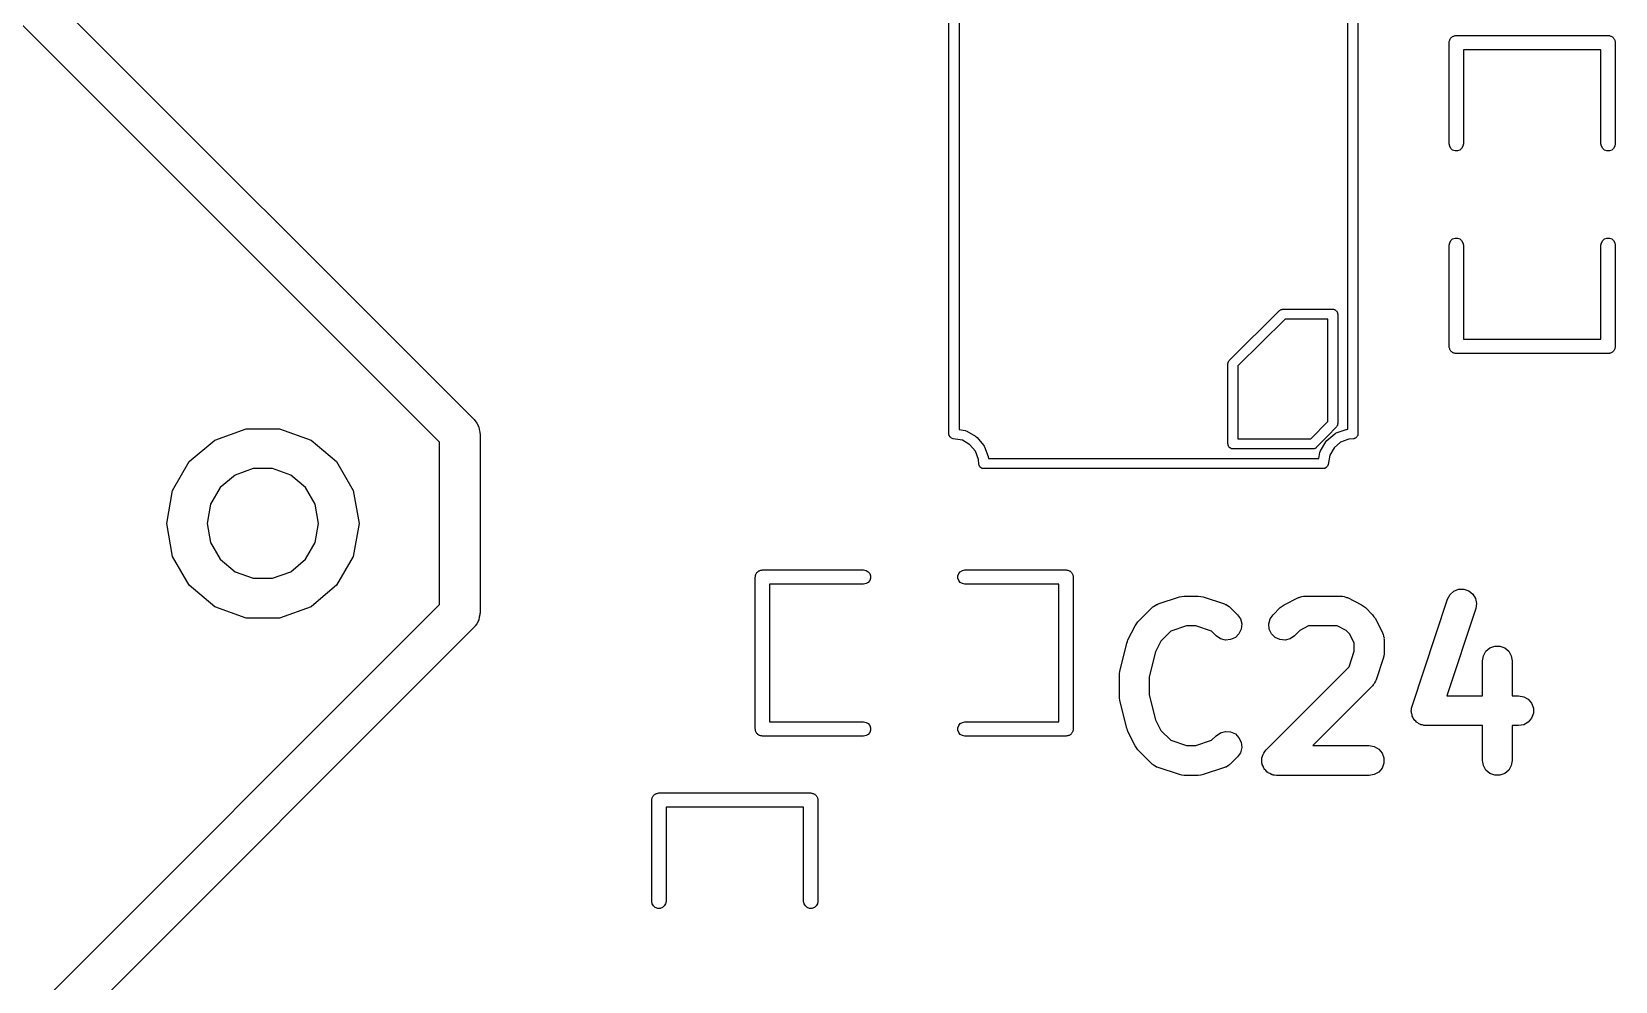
# Model space of a CAD drawing. Extents: x 69.6 to 139.6, y -158 to -61.
# Drawn here: x 110.97 to 118.92, y -105.25 to -100.48 of the extents above; entities that cross this region are included whole.
import ezdxf

# ---------------------------------------------------------------- set-up
doc = ezdxf.new("R2010")
doc.units = 0
doc.header["$MEASUREMENT"] = 0
doc.layers.add('BLACK', color=7, linetype='CONTINUOUS')

msp = doc.modelspace()

# ---------------------------------------------------------------- linework, layer by layer
at = {"layer": 'Black'}
for p, q in [((106.457, -95.694), (113.192, -102.429)), ((113.019, -102.543), (106.385, -95.9095)), ((115.574, -102.5), (115.574, -100.3)), ((115.625, -100.323), (115.625, -102.479)), ((117.575, -102.477), (117.575, -100.321)), ((117.626, -100.3), (117.626, -102.5)), ((118.083, -100.538), (118.084, -100.535)), ((118.083, -101.046), (118.083, -100.538)), ((118.084, -100.532), (118.085, -100.529)), ((118.084, -100.535), (118.084, -100.532)), ((118.085, -100.529), (118.086, -100.526)), ((118.086, -100.526), (118.087, -100.523)), ((118.087, -100.523), (118.088, -100.52)), ((118.088, -100.52), (118.09, -100.518)), ((118.09, -100.518), (118.092, -100.515)), ((118.092, -100.515), (118.094, -100.513)), ((118.094, -100.513), (118.096, -100.511)), ((118.096, -100.511), (118.099, -100.509)), ((118.099, -100.509), (118.101, -100.507)), ((118.101, -100.507), (118.104, -100.506)), ((118.104, -100.506), (118.107, -100.505)), ((118.107, -100.505), (118.11, -100.504)), ((118.11, -100.504), (118.113, -100.503)), ((118.113, -100.503), (118.116, -100.503)), ((118.116, -100.503), (118.119, -100.502)), ((118.119, -100.502), (118.881, -100.502)), ((118.845, -100.574), (118.155, -100.574)), ((118.155, -100.574), (118.155, -101.046)), ((118.845, -101.046), (118.845, -100.574)), ((118.881, -100.502), (118.884, -100.503)), ((118.884, -100.503), (118.887, -100.503)), ((118.887, -100.503), (118.89, -100.504)), ((118.89, -100.504), (118.893, -100.505)), ((118.893, -100.505), (118.896, -100.506)), ((118.896, -100.506), (118.899, -100.507)), ((118.899, -100.507), (118.901, -100.509)), ((118.901, -100.509), (118.904, -100.511)), ((118.904, -100.511), (118.906, -100.513)), ((118.906, -100.513), (118.908, -100.515)), ((118.908, -100.515), (118.91, -100.518)), ((118.91, -100.518), (118.912, -100.52)), ((118.912, -100.52), (118.913, -100.523)), ((118.913, -100.523), (118.914, -100.526)), ((118.914, -100.526), (118.915, -100.529)), ((118.915, -100.529), (118.916, -100.532)), ((118.916, -100.532), (118.916, -100.535)), ((118.916, -100.535), (118.917, -100.538)), ((118.917, -100.538), (118.917, -101.046)), ((118.086, -101.058), (118.083, -101.046)), ((118.155, -101.046), (118.152, -101.058)), ((118.848, -101.058), (118.845, -101.046)), ((118.917, -101.046), (118.914, -101.058)), ((118.092, -101.069), (118.086, -101.058)), ((118.101, -101.077), (118.092, -101.069)), ((118.113, -101.081), (118.101, -101.077)), ((118.125, -101.081), (118.113, -101.081)), ((118.137, -101.077), (118.125, -101.081)), ((118.146, -101.069), (118.137, -101.077)), ((118.152, -101.058), (118.146, -101.069)), ((118.854, -101.069), (118.848, -101.058)), ((118.863, -101.077), (118.854, -101.069)), ((118.875, -101.081), (118.863, -101.077)), ((118.887, -101.081), (118.875, -101.081)), ((118.899, -101.077), (118.887, -101.081)), ((118.908, -101.069), (118.899, -101.077)), ((118.914, -101.058), (118.908, -101.069)), ((118.092, -101.531), (118.101, -101.523)), ((118.101, -101.523), (118.113, -101.519)), ((118.113, -101.519), (118.125, -101.519)), ((118.125, -101.519), (118.137, -101.523)), ((118.137, -101.523), (118.146, -101.531)), ((118.854, -101.531), (118.863, -101.523)), ((118.863, -101.523), (118.875, -101.519)), ((118.875, -101.519), (118.887, -101.519)), ((118.887, -101.519), (118.899, -101.523)), ((118.899, -101.523), (118.908, -101.531)), ((118.083, -101.554), (118.086, -101.542)), ((118.083, -102.062), (118.083, -101.554)), ((118.086, -101.542), (118.092, -101.531)), ((118.146, -101.531), (118.152, -101.542)), ((118.152, -101.542), (118.155, -101.554)), ((118.155, -101.554), (118.155, -102.026)), ((118.845, -101.554), (118.848, -101.542)), ((118.845, -102.026), (118.845, -101.554)), ((118.848, -101.542), (118.854, -101.531)), ((118.908, -101.531), (118.914, -101.542)), ((118.914, -101.542), (118.917, -101.554)), ((118.917, -101.554), (118.917, -102.062)), ((116.981, -102.131), (117.232, -101.882)), ((117.261, -101.926), (117.024, -102.16)), ((117.232, -101.882), (117.233, -101.882)), ((117.233, -101.882), (117.234, -101.881)), ((117.234, -101.881), (117.237, -101.879)), ((117.237, -101.879), (117.24, -101.877)), ((117.24, -101.877), (117.241, -101.877)), ((117.241, -101.877), (117.242, -101.877)), ((117.242, -101.877), (117.245, -101.876)), ((117.245, -101.876), (117.248, -101.875)), ((117.248, -101.875), (117.249, -101.875)), ((117.249, -101.875), (117.25, -101.875)), ((117.25, -101.875), (117.499, -101.875)), ((117.474, -101.926), (117.261, -101.926)), ((117.474, -102.439), (117.474, -101.926)), ((117.499, -101.875), (117.501, -101.875)), ((117.501, -101.875), (117.504, -101.875)), ((117.504, -101.875), (117.506, -101.876)), ((117.506, -101.876), (117.508, -101.877)), ((117.508, -101.877), (117.51, -101.878)), ((117.51, -101.878), (117.512, -101.878)), ((117.512, -101.878), (117.514, -101.88)), ((117.514, -101.88), (117.515, -101.881)), ((117.515, -101.881), (117.517, -101.883)), ((117.517, -101.883), (117.519, -101.884)), ((117.519, -101.884), (117.52, -101.886)), ((117.52, -101.886), (117.521, -101.888)), ((117.521, -101.888), (117.522, -101.89)), ((117.522, -101.89), (117.523, -101.892)), ((117.523, -101.892), (117.523, -101.894)), ((117.523, -101.894), (117.524, -101.896)), ((117.524, -101.896), (117.524, -101.898)), ((117.524, -101.898), (117.525, -101.9)), ((117.525, -101.9), (117.525, -102.449)), ((118.084, -102.065), (118.083, -102.062)), ((118.084, -102.068), (118.084, -102.065)), ((118.085, -102.071), (118.084, -102.068)), ((118.086, -102.074), (118.085, -102.071)), ((118.087, -102.077), (118.086, -102.074)), ((118.088, -102.08), (118.087, -102.077)), ((118.09, -102.082), (118.088, -102.08)), ((118.092, -102.085), (118.09, -102.082)), ((118.094, -102.087), (118.092, -102.085)), ((118.155, -102.026), (118.845, -102.026)), ((118.908, -102.085), (118.906, -102.087)), ((118.91, -102.082), (118.908, -102.085)), ((118.912, -102.08), (118.91, -102.082)), ((118.913, -102.077), (118.912, -102.08)), ((118.914, -102.074), (118.913, -102.077)), ((118.915, -102.071), (118.914, -102.074)), ((118.916, -102.068), (118.915, -102.071)), ((118.917, -102.062), (118.916, -102.065)), ((118.916, -102.065), (118.916, -102.068)), ((116.973, -102.147), (116.974, -102.144)), ((116.974, -102.148), (116.973, -102.147)), ((116.973, -102.149), (116.974, -102.148)), ((116.973, -102.551), (116.973, -102.149)), ((116.974, -102.144), (116.975, -102.141)), ((116.975, -102.141), (116.976, -102.14)), ((116.976, -102.138), (116.978, -102.136)), ((116.976, -102.14), (116.976, -102.138)), ((116.978, -102.136), (116.979, -102.133)), ((116.979, -102.133), (116.98, -102.132)), ((116.98, -102.132), (116.981, -102.131)), ((117.024, -102.16), (117.024, -102.525)), ((118.096, -102.089), (118.094, -102.087)), ((118.099, -102.091), (118.096, -102.089)), ((118.101, -102.093), (118.099, -102.091)), ((118.104, -102.094), (118.101, -102.093)), ((118.107, -102.095), (118.104, -102.094)), ((118.11, -102.096), (118.107, -102.095)), ((118.113, -102.097), (118.11, -102.096)), ((118.116, -102.097), (118.113, -102.097)), ((118.119, -102.098), (118.116, -102.097)), ((118.881, -102.098), (118.119, -102.098)), ((118.884, -102.097), (118.881, -102.098)), ((118.887, -102.097), (118.884, -102.097)), ((118.89, -102.096), (118.887, -102.097)), ((118.893, -102.095), (118.89, -102.096)), ((118.896, -102.094), (118.893, -102.095)), ((118.899, -102.093), (118.896, -102.094)), ((118.901, -102.091), (118.899, -102.093)), ((118.904, -102.089), (118.901, -102.091)), ((118.906, -102.087), (118.904, -102.089)), ((111.891, -102.532), (112.049, -102.475)), ((112.049, -102.475), (112.216, -102.475)), ((112.216, -102.475), (112.374, -102.532)), ((113.192, -102.429), (113.195, -102.433)), ((113.195, -102.433), (113.198, -102.436)), ((113.198, -102.436), (113.205, -102.447)), ((113.205, -102.447), (113.212, -102.458)), ((113.212, -102.458), (113.213, -102.462)), ((113.213, -102.462), (113.216, -102.466)), ((113.216, -102.466), (113.218, -102.479)), ((113.218, -102.479), (113.221, -102.492)), ((115.625, -102.479), (115.655, -102.484)), ((115.655, -102.484), (115.663, -102.487)), ((117.389, -102.525), (117.474, -102.439)), ((117.517, -102.467), (117.474, -102.511)), ((117.518, -102.466), (117.517, -102.467)), ((117.517, -102.496), (117.566, -102.478)), ((117.519, -102.465), (117.518, -102.466)), ((117.52, -102.462), (117.519, -102.465)), ((117.522, -102.459), (117.52, -102.462)), ((117.523, -102.459), (117.522, -102.459)), ((117.524, -102.454), (117.523, -102.458)), ((117.523, -102.458), (117.523, -102.459)), ((117.525, -102.449), (117.524, -102.45)), ((117.524, -102.45), (117.524, -102.451)), ((117.524, -102.451), (117.524, -102.454)), ((117.566, -102.478), (117.569, -102.478)), ((117.569, -102.478), (117.573, -102.477)), ((117.573, -102.477), (117.575, -102.477)), ((111.763, -102.64), (111.891, -102.532)), ((112.374, -102.532), (112.502, -102.64)), ((113.019, -103.357), (113.019, -102.543)), ((113.221, -102.492), (113.221, -102.497)), ((113.221, -102.497), (113.222, -102.501)), ((113.222, -102.501), (113.222, -103.399)), ((115.575, -102.509), (115.574, -102.5)), ((115.58, -102.516), (115.575, -102.509)), ((115.587, -102.522), (115.58, -102.516)), ((115.595, -102.525), (115.587, -102.522)), ((115.642, -102.533), (115.595, -102.525)), ((115.679, -102.555), (115.642, -102.533)), ((115.663, -102.487), (115.708, -102.513)), ((115.707, -102.588), (115.679, -102.555)), ((115.708, -102.513), (115.715, -102.519)), ((115.715, -102.519), (115.748, -102.558)), ((115.748, -102.558), (115.748, -102.558)), ((115.748, -102.558), (115.75, -102.562)), ((115.75, -102.562), (115.753, -102.566)), ((116.974, -102.553), (116.973, -102.551)), ((116.974, -102.555), (116.974, -102.553)), ((116.975, -102.557), (116.974, -102.555)), ((116.975, -102.559), (116.975, -102.557)), ((116.976, -102.561), (116.975, -102.559)), ((116.977, -102.563), (116.976, -102.561)), ((116.978, -102.565), (116.977, -102.563)), ((117.024, -102.525), (117.389, -102.525)), ((117.474, -102.511), (117.418, -102.568)), ((117.438, -102.586), (117.464, -102.541)), ((117.464, -102.541), (117.47, -102.534)), ((117.47, -102.534), (117.51, -102.5)), ((117.539, -102.542), (117.506, -102.57)), ((117.51, -102.5), (117.513, -102.499)), ((117.51, -102.5), (117.51, -102.5)), ((117.51, -102.5), (117.51, -102.5)), ((117.513, -102.499), (117.517, -102.496)), ((117.517, -102.496), (117.517, -102.496)), ((117.575, -102.529), (117.539, -102.542)), ((117.58, -102.527), (117.575, -102.529)), ((117.603, -102.525), (117.58, -102.527)), ((117.604, -102.525), (117.603, -102.525)), ((117.605, -102.525), (117.604, -102.525)), ((117.608, -102.524), (117.605, -102.525)), ((117.611, -102.523), (117.608, -102.524)), ((117.612, -102.522), (117.611, -102.523)), ((117.613, -102.522), (117.612, -102.522)), ((117.616, -102.52), (117.613, -102.522)), ((117.619, -102.518), (117.616, -102.52)), ((117.62, -102.516), (117.619, -102.517)), ((117.619, -102.517), (117.619, -102.518)), ((117.622, -102.513), (117.62, -102.516)), ((117.624, -102.511), (117.622, -102.513)), ((117.625, -102.509), (117.624, -102.509)), ((117.624, -102.509), (117.624, -102.511)), ((117.626, -102.502), (117.625, -102.505)), ((117.625, -102.505), (117.625, -102.509)), ((117.626, -102.5), (117.626, -102.501)), ((117.626, -102.501), (117.626, -102.502)), ((111.679, -102.785), (111.763, -102.64)), ((112.502, -102.64), (112.586, -102.785)), ((115.722, -102.629), (115.707, -102.588)), ((115.724, -102.652), (115.722, -102.629)), ((115.753, -102.566), (115.753, -102.566)), ((115.753, -102.566), (115.771, -102.615)), ((115.771, -102.615), (115.771, -102.618)), ((115.771, -102.618), (115.772, -102.621)), ((115.772, -102.621), (115.772, -102.624)), ((115.772, -102.624), (117.43, -102.624)), ((116.979, -102.567), (116.978, -102.565)), ((116.981, -102.568), (116.979, -102.567)), ((116.982, -102.57), (116.981, -102.568)), ((116.984, -102.571), (116.982, -102.57)), ((116.986, -102.573), (116.984, -102.571)), ((116.988, -102.573), (116.986, -102.573)), ((116.99, -102.574), (116.988, -102.573)), ((116.992, -102.575), (116.99, -102.574)), ((116.994, -102.576), (116.992, -102.575)), ((116.997, -102.576), (116.994, -102.576)), ((116.999, -102.576), (116.997, -102.576)), ((117.4, -102.576), (116.999, -102.576)), ((117.401, -102.576), (117.4, -102.576)), ((117.403, -102.576), (117.401, -102.576)), ((117.406, -102.575), (117.403, -102.576)), ((117.409, -102.574), (117.406, -102.575)), ((117.41, -102.574), (117.409, -102.574)), ((117.411, -102.574), (117.41, -102.574)), ((117.414, -102.572), (117.411, -102.574)), ((117.416, -102.57), (117.414, -102.572)), ((117.417, -102.569), (117.416, -102.57)), ((117.418, -102.568), (117.417, -102.569)), ((117.43, -102.624), (117.435, -102.594)), ((117.435, -102.594), (117.438, -102.586)), ((117.484, -102.607), (117.476, -102.654)), ((117.506, -102.57), (117.484, -102.607)), ((111.993, -102.708), (111.918, -102.77)), ((112.084, -102.675), (111.993, -102.708)), ((112.181, -102.675), (112.084, -102.675)), ((112.272, -102.708), (112.181, -102.675)), ((112.346, -102.77), (112.272, -102.708)), ((115.724, -102.653), (115.724, -102.652)), ((115.724, -102.654), (115.724, -102.653)), ((115.725, -102.657), (115.724, -102.654)), ((115.726, -102.66), (115.725, -102.657)), ((115.727, -102.661), (115.726, -102.66)), ((115.727, -102.662), (115.727, -102.661)), ((115.729, -102.665), (115.727, -102.662)), ((115.731, -102.668), (115.729, -102.665)), ((115.732, -102.668), (115.731, -102.668)), ((115.733, -102.669), (115.732, -102.668)), ((115.736, -102.671), (115.733, -102.669)), ((115.738, -102.673), (115.736, -102.671)), ((115.739, -102.673), (115.738, -102.673)), ((115.74, -102.674), (115.739, -102.673)), ((115.744, -102.674), (115.74, -102.674)), ((115.747, -102.675), (115.744, -102.674)), ((115.748, -102.675), (115.747, -102.675)), ((115.749, -102.675), (115.748, -102.675)), ((117.451, -102.675), (115.749, -102.675)), ((117.46, -102.674), (117.451, -102.675)), ((117.467, -102.669), (117.46, -102.674)), ((117.473, -102.662), (117.467, -102.669)), ((117.476, -102.654), (117.473, -102.662)), ((111.65, -102.95), (111.679, -102.785)), ((111.918, -102.77), (111.87, -102.854)), ((112.395, -102.854), (112.346, -102.77)), ((112.586, -102.785), (112.615, -102.95)), ((111.87, -102.854), (111.853, -102.95)), ((112.412, -102.95), (112.395, -102.854)), ((111.679, -103.115), (111.65, -102.95)), ((111.853, -102.95), (111.87, -103.046)), ((112.395, -103.046), (112.412, -102.95)), ((112.615, -102.95), (112.586, -103.115)), ((111.763, -103.26), (111.679, -103.115)), ((111.87, -103.046), (111.918, -103.13)), ((112.346, -103.13), (112.395, -103.046)), ((112.586, -103.115), (112.502, -103.26)), ((111.918, -103.13), (111.993, -103.192)), ((111.993, -103.192), (112.084, -103.225)), ((112.181, -103.225), (112.272, -103.192)), ((112.272, -103.192), (112.346, -103.13)), ((114.607, -103.201), (114.609, -103.199)), ((114.609, -103.199), (114.611, -103.196)), ((114.611, -103.196), (114.613, -103.194)), ((114.613, -103.194), (114.615, -103.192)), ((114.615, -103.192), (114.618, -103.19)), ((114.618, -103.19), (114.62, -103.188)), ((114.62, -103.188), (114.623, -103.187)), ((114.623, -103.187), (114.626, -103.186)), ((114.626, -103.186), (114.629, -103.185)), ((114.629, -103.185), (114.632, -103.184)), ((114.632, -103.184), (114.635, -103.184)), ((114.635, -103.184), (114.638, -103.183)), ((114.638, -103.183), (115.146, -103.183)), ((115.146, -103.183), (115.158, -103.186)), ((115.158, -103.186), (115.169, -103.192)), ((115.169, -103.192), (115.177, -103.201)), ((115.623, -103.201), (115.631, -103.192)), ((115.631, -103.192), (115.642, -103.186)), ((115.642, -103.186), (115.654, -103.183)), ((115.654, -103.183), (116.162, -103.183)), ((116.162, -103.183), (116.165, -103.184)), ((116.165, -103.184), (116.168, -103.184)), ((116.168, -103.184), (116.171, -103.185)), ((116.171, -103.185), (116.174, -103.186)), ((116.174, -103.186), (116.177, -103.187)), ((116.177, -103.187), (116.18, -103.188)), ((116.18, -103.188), (116.182, -103.19)), ((116.182, -103.19), (116.185, -103.192)), ((116.185, -103.192), (116.187, -103.194)), ((116.187, -103.194), (116.189, -103.196)), ((116.189, -103.196), (116.191, -103.199)), ((116.191, -103.199), (116.193, -103.201)), ((111.891, -103.368), (111.763, -103.26)), ((112.084, -103.225), (112.181, -103.225)), ((112.502, -103.26), (112.412, -103.336)), ((114.602, -103.219), (114.603, -103.216)), ((114.602, -103.981), (114.602, -103.219)), ((114.603, -103.213), (114.604, -103.21)), ((114.603, -103.216), (114.603, -103.213)), ((114.604, -103.21), (114.605, -103.207)), ((114.605, -103.207), (114.606, -103.204)), ((114.606, -103.204), (114.607, -103.201)), ((115.146, -103.255), (114.674, -103.255)), ((114.674, -103.255), (114.674, -103.945)), ((115.158, -103.252), (115.146, -103.255)), ((115.169, -103.246), (115.158, -103.252)), ((115.177, -103.237), (115.169, -103.246)), ((115.177, -103.201), (115.181, -103.213)), ((115.181, -103.225), (115.177, -103.237)), ((115.181, -103.213), (115.181, -103.225)), ((115.619, -103.213), (115.623, -103.201)), ((115.619, -103.225), (115.619, -103.213)), ((115.623, -103.237), (115.619, -103.225)), ((115.631, -103.246), (115.623, -103.237)), ((115.642, -103.252), (115.631, -103.246)), ((115.654, -103.255), (115.642, -103.252)), ((116.126, -103.255), (115.654, -103.255)), ((116.126, -103.945), (116.126, -103.255)), ((116.193, -103.201), (116.194, -103.204)), ((116.194, -103.204), (116.195, -103.207)), ((116.195, -103.207), (116.196, -103.21)), ((116.196, -103.21), (116.197, -103.213)), ((116.197, -103.213), (116.197, -103.216)), ((116.197, -103.216), (116.198, -103.219)), ((116.198, -103.219), (116.198, -103.981)), ((106.385, -109.991), (113.019, -103.357)), ((112.412, -103.336), (112.374, -103.368)), ((116.608, -103.362), (116.615, -103.357)), ((116.615, -103.357), (116.619, -103.356)), ((116.619, -103.356), (116.623, -103.354)), ((116.623, -103.354), (116.73, -103.318)), ((116.73, -103.318), (116.742, -103.316)), ((116.742, -103.316), (116.754, -103.314)), ((116.754, -103.314), (116.825, -103.314)), ((116.825, -103.314), (116.837, -103.316)), ((116.837, -103.316), (116.849, -103.318)), ((116.849, -103.318), (116.956, -103.354)), ((116.956, -103.354), (116.96, -103.356)), ((116.96, -103.356), (116.964, -103.357)), ((116.964, -103.357), (116.971, -103.362)), ((117.256, -103.358), (117.327, -103.322)), ((117.327, -103.322), (117.331, -103.321)), ((117.331, -103.321), (117.335, -103.319)), ((117.335, -103.319), (117.344, -103.317)), ((117.344, -103.317), (117.352, -103.315)), ((117.352, -103.315), (117.356, -103.315)), ((117.356, -103.315), (117.361, -103.314)), ((117.361, -103.314), (117.539, -103.314)), ((117.539, -103.314), (117.544, -103.315)), ((117.544, -103.315), (117.548, -103.315)), ((117.548, -103.315), (117.556, -103.317)), ((117.556, -103.317), (117.565, -103.319)), ((117.565, -103.319), (117.569, -103.321)), ((117.569, -103.321), (117.573, -103.322)), ((117.573, -103.322), (117.644, -103.358)), ((117.897, -103.866), (118.075, -103.33)), ((118.075, -103.33), (118.088, -103.307)), ((118.088, -103.307), (118.107, -103.29)), ((118.107, -103.29), (118.131, -103.28)), ((118.131, -103.28), (118.157, -103.279)), ((118.157, -103.279), (118.182, -103.288)), ((118.182, -103.288), (118.203, -103.304)), ((118.203, -103.304), (118.216, -103.326)), ((118.216, -103.326), (118.221, -103.352)), ((118.221, -103.352), (118.218, -103.377)), ((112.049, -103.425), (111.891, -103.368)), ((112.216, -103.425), (112.049, -103.425)), ((112.374, -103.368), (112.216, -103.425)), ((113.216, -103.434), (113.213, -103.438)), ((113.218, -103.421), (113.216, -103.434)), ((113.221, -103.408), (113.218, -103.421)), ((113.222, -103.399), (113.221, -103.403)), ((113.221, -103.403), (113.221, -103.408)), ((116.522, -103.443), (116.593, -103.372)), ((116.593, -103.372), (116.597, -103.369)), ((116.597, -103.369), (116.6, -103.366)), ((116.6, -103.366), (116.608, -103.362)), ((116.971, -103.362), (116.979, -103.366)), ((116.979, -103.366), (116.982, -103.369)), ((116.982, -103.369), (116.985, -103.372)), ((116.985, -103.372), (117.021, -103.408)), ((117.021, -103.408), (117.036, -103.429)), ((117.036, -103.429), (117.043, -103.454)), ((117.179, -103.454), (117.186, -103.429)), ((117.186, -103.429), (117.201, -103.408)), ((117.201, -103.408), (117.236, -103.372)), ((117.236, -103.372), (117.246, -103.365)), ((117.246, -103.365), (117.256, -103.358)), ((117.644, -103.358), (117.654, -103.365)), ((117.654, -103.365), (117.664, -103.372)), ((117.664, -103.372), (117.699, -103.408)), ((117.699, -103.408), (117.706, -103.418)), ((117.706, -103.418), (117.714, -103.427)), ((117.714, -103.427), (117.749, -103.499)), ((118.218, -103.377), (118.072, -103.814)), ((113.192, -103.471), (106.457, -110.206)), ((113.195, -103.467), (113.192, -103.471)), ((113.198, -103.464), (113.195, -103.467)), ((113.205, -103.453), (113.198, -103.464)), ((113.212, -103.442), (113.205, -103.453)), ((113.213, -103.438), (113.212, -103.442)), ((116.472, -103.534), (116.508, -103.463)), ((116.508, -103.463), (116.515, -103.453)), ((116.515, -103.453), (116.522, -103.443)), ((116.687, -103.491), (116.637, -103.541)), ((116.766, -103.464), (116.687, -103.491)), ((116.813, -103.464), (116.766, -103.464)), ((116.892, -103.491), (116.813, -103.464)), ((116.915, -103.514), (116.892, -103.491)), ((116.936, -103.529), (116.915, -103.514)), ((117.029, -103.504), (117.011, -103.522)), ((117.04, -103.48), (117.029, -103.504)), ((117.043, -103.454), (117.04, -103.48)), ((117.181, -103.48), (117.179, -103.454)), ((117.192, -103.504), (117.181, -103.48)), ((117.211, -103.522), (117.192, -103.504)), ((117.307, -103.514), (117.285, -103.529)), ((117.334, -103.487), (117.307, -103.514)), ((117.378, -103.464), (117.334, -103.487)), ((117.522, -103.464), (117.378, -103.464)), ((117.566, -103.487), (117.522, -103.464)), ((117.585, -103.505), (117.566, -103.487)), ((117.607, -103.55), (117.585, -103.505)), ((117.749, -103.499), (117.75, -103.503)), ((117.75, -103.503), (117.753, -103.506)), ((117.753, -103.506), (117.754, -103.515)), ((117.754, -103.515), (117.757, -103.524)), ((116.431, -103.693), (116.467, -103.55)), ((116.467, -103.55), (116.47, -103.542)), ((116.47, -103.542), (116.472, -103.534)), ((116.61, -103.594), (116.579, -103.72)), ((116.637, -103.541), (116.61, -103.594)), ((116.961, -103.535), (116.936, -103.529)), ((116.987, -103.533), (116.961, -103.535)), ((117.011, -103.522), (116.987, -103.533)), ((117.234, -103.533), (117.211, -103.522)), ((117.26, -103.535), (117.234, -103.533)), ((117.285, -103.529), (117.26, -103.535)), ((117.581, -103.67), (117.607, -103.591)), ((117.607, -103.591), (117.607, -103.55)), ((117.757, -103.524), (117.756, -103.528)), ((117.756, -103.528), (117.757, -103.532)), ((117.757, -103.532), (117.757, -103.604)), ((118.255, -103.614), (118.268, -103.591)), ((118.268, -103.591), (118.287, -103.574)), ((118.287, -103.574), (118.312, -103.565)), ((118.312, -103.565), (118.338, -103.565)), ((118.338, -103.565), (118.362, -103.574)), ((118.362, -103.574), (118.382, -103.591)), ((118.382, -103.591), (118.395, -103.614)), ((117.165, -104.086), (117.581, -103.67)), ((117.753, -103.627), (117.718, -103.734)), ((117.755, -103.615), (117.753, -103.627)), ((117.757, -103.604), (117.755, -103.615)), ((118.25, -103.639), (118.255, -103.614)), ((118.25, -103.814), (118.25, -103.639)), ((118.395, -103.614), (118.4, -103.639)), ((118.4, -103.639), (118.4, -103.814)), ((116.429, -103.711), (116.43, -103.702)), ((116.429, -103.818), (116.429, -103.711)), ((116.43, -103.702), (116.431, -103.693)), ((116.579, -103.72), (116.579, -103.809)), ((117.709, -103.75), (117.705, -103.757)), ((117.714, -103.742), (117.709, -103.75)), ((117.716, -103.738), (117.714, -103.742)), ((117.718, -103.734), (117.716, -103.738)), ((116.43, -103.827), (116.429, -103.818)), ((116.431, -103.836), (116.43, -103.827)), ((116.579, -103.809), (116.61, -103.935)), ((117.699, -103.764), (117.399, -104.064)), ((117.702, -103.76), (117.699, -103.764)), ((117.705, -103.757), (117.702, -103.76)), ((118.072, -103.814), (118.25, -103.814)), ((118.4, -103.814), (118.432, -103.814)), ((118.432, -103.814), (118.458, -103.819)), ((118.458, -103.819), (118.48, -103.832)), ((118.48, -103.832), (118.497, -103.852)), ((116.467, -103.979), (116.431, -103.836)), ((117.893, -103.891), (117.894, -103.884)), ((117.894, -103.897), (117.893, -103.891)), ((117.894, -103.876), (117.896, -103.871)), ((117.894, -103.884), (117.894, -103.876)), ((117.894, -103.902), (117.894, -103.897)), ((117.897, -103.909), (117.894, -103.902)), ((117.896, -103.871), (117.897, -103.866)), ((117.898, -103.917), (117.897, -103.909)), ((118.497, -103.852), (118.506, -103.876)), ((118.506, -103.902), (118.497, -103.927)), ((118.506, -103.876), (118.506, -103.902)), ((114.603, -103.984), (114.602, -103.981)), ((114.603, -103.987), (114.603, -103.984)), ((114.604, -103.99), (114.603, -103.987)), ((114.605, -103.993), (114.604, -103.99)), ((114.606, -103.996), (114.605, -103.993)), ((114.674, -103.945), (115.146, -103.945)), ((115.146, -103.945), (115.158, -103.948)), ((115.158, -103.948), (115.169, -103.954)), ((115.169, -103.954), (115.177, -103.963)), ((115.177, -103.963), (115.181, -103.975)), ((115.181, -103.987), (115.177, -103.999)), ((115.181, -103.975), (115.181, -103.987)), ((115.619, -103.975), (115.623, -103.963)), ((115.619, -103.987), (115.619, -103.975)), ((115.623, -103.999), (115.619, -103.987)), ((115.623, -103.963), (115.631, -103.954)), ((115.631, -103.954), (115.642, -103.948)), ((115.642, -103.948), (115.654, -103.945)), ((115.654, -103.945), (116.126, -103.945)), ((116.195, -103.993), (116.194, -103.996)), ((116.196, -103.99), (116.195, -103.993)), ((116.197, -103.987), (116.196, -103.99)), ((116.198, -103.981), (116.197, -103.984)), ((116.197, -103.984), (116.197, -103.987)), ((116.47, -103.986), (116.467, -103.979)), ((116.472, -103.994), (116.47, -103.986)), ((116.61, -103.935), (116.637, -103.988)), ((116.637, -103.988), (116.687, -104.038)), ((116.936, -104), (116.961, -103.993)), ((116.961, -103.993), (116.987, -103.995)), ((117.901, -103.922), (117.898, -103.917)), ((117.903, -103.927), (117.901, -103.922)), ((117.908, -103.933), (117.903, -103.927)), ((117.912, -103.939), (117.908, -103.933)), ((117.916, -103.942), (117.912, -103.939)), ((117.92, -103.947), (117.916, -103.942)), ((117.926, -103.951), (117.92, -103.947)), ((117.932, -103.955), (117.926, -103.951)), ((117.937, -103.957), (117.932, -103.955)), ((117.942, -103.96), (117.937, -103.957)), ((117.95, -103.961), (117.942, -103.96)), ((117.957, -103.963), (117.95, -103.961)), ((117.962, -103.963), (117.957, -103.963)), ((117.968, -103.964), (117.962, -103.963)), ((118.25, -103.964), (117.968, -103.964)), ((118.25, -104.139), (118.25, -103.964)), ((118.432, -103.964), (118.4, -103.964)), ((118.4, -103.964), (118.4, -104.139)), ((118.458, -103.96), (118.432, -103.964)), ((118.48, -103.947), (118.458, -103.96)), ((118.497, -103.927), (118.48, -103.947)), ((114.607, -103.999), (114.606, -103.996)), ((114.609, -104.001), (114.607, -103.999)), ((114.611, -104.004), (114.609, -104.001)), ((114.613, -104.006), (114.611, -104.004)), ((114.615, -104.008), (114.613, -104.006)), ((114.618, -104.01), (114.615, -104.008)), ((114.62, -104.012), (114.618, -104.01)), ((114.623, -104.013), (114.62, -104.012)), ((114.626, -104.014), (114.623, -104.013)), ((114.629, -104.015), (114.626, -104.014)), ((114.632, -104.016), (114.629, -104.015)), ((114.635, -104.016), (114.632, -104.016)), ((114.638, -104.017), (114.635, -104.016)), ((115.146, -104.017), (114.638, -104.017)), ((115.158, -104.014), (115.146, -104.017)), ((115.169, -104.008), (115.158, -104.014)), ((115.177, -103.999), (115.169, -104.008)), ((115.631, -104.008), (115.623, -103.999)), ((115.642, -104.014), (115.631, -104.008)), ((115.654, -104.017), (115.642, -104.014)), ((116.162, -104.017), (115.654, -104.017)), ((116.165, -104.016), (116.162, -104.017)), ((116.168, -104.016), (116.165, -104.016)), ((116.171, -104.015), (116.168, -104.016)), ((116.174, -104.014), (116.171, -104.015)), ((116.177, -104.013), (116.174, -104.014)), ((116.18, -104.012), (116.177, -104.013)), ((116.182, -104.01), (116.18, -104.012)), ((116.185, -104.008), (116.182, -104.01)), ((116.187, -104.006), (116.185, -104.008)), ((116.189, -104.004), (116.187, -104.006)), ((116.191, -104.001), (116.189, -104.004)), ((116.193, -103.999), (116.191, -104.001)), ((116.194, -103.996), (116.193, -103.999)), ((116.508, -104.066), (116.472, -103.994)), ((116.515, -104.075), (116.508, -104.066)), ((116.687, -104.038), (116.766, -104.064)), ((116.766, -104.064), (116.813, -104.064)), ((116.813, -104.064), (116.892, -104.038)), ((116.892, -104.038), (116.915, -104.015)), ((116.915, -104.015), (116.936, -104)), ((116.987, -103.995), (117.011, -104.006)), ((117.011, -104.006), (117.029, -104.025)), ((117.029, -104.025), (117.04, -104.048)), ((117.04, -104.048), (117.043, -104.074)), ((117.399, -104.064), (117.682, -104.064)), ((117.682, -104.064), (117.708, -104.069)), ((117.708, -104.069), (117.73, -104.082)), ((116.522, -104.085), (116.515, -104.075)), ((116.593, -104.157), (116.522, -104.085)), ((117.021, -104.121), (116.985, -104.157)), ((117.036, -104.1), (117.021, -104.121)), ((117.043, -104.074), (117.036, -104.1)), ((117.143, -104.133), (117.144, -104.13)), ((117.144, -104.142), (117.143, -104.133)), ((117.144, -104.126), (117.147, -104.117)), ((117.144, -104.13), (117.144, -104.126)), ((117.144, -104.152), (117.144, -104.142)), ((117.145, -104.155), (117.144, -104.152)), ((117.147, -104.117), (117.15, -104.108)), ((117.15, -104.108), (117.152, -104.105)), ((117.152, -104.105), (117.153, -104.102)), ((117.153, -104.102), (117.159, -104.094)), ((117.159, -104.094), (117.165, -104.086)), ((117.73, -104.082), (117.747, -104.102)), ((117.747, -104.102), (117.756, -104.126)), ((117.756, -104.152), (117.747, -104.177)), ((117.756, -104.126), (117.756, -104.152)), ((118.255, -104.165), (118.25, -104.139)), ((118.4, -104.139), (118.395, -104.165)), ((116.597, -104.159), (116.593, -104.157)), ((116.6, -104.162), (116.597, -104.159)), ((116.608, -104.167), (116.6, -104.162)), ((116.615, -104.172), (116.608, -104.167)), ((116.619, -104.173), (116.615, -104.172)), ((116.623, -104.175), (116.619, -104.173)), ((116.73, -104.21), (116.623, -104.175)), ((116.742, -104.212), (116.73, -104.21)), ((116.754, -104.214), (116.742, -104.212)), ((116.825, -104.214), (116.754, -104.214)), ((116.837, -104.212), (116.825, -104.214)), ((116.849, -104.21), (116.837, -104.212)), ((116.956, -104.175), (116.849, -104.21)), ((116.96, -104.173), (116.956, -104.175)), ((116.964, -104.172), (116.96, -104.173)), ((116.971, -104.167), (116.964, -104.172)), ((116.979, -104.162), (116.971, -104.167)), ((116.982, -104.159), (116.979, -104.162)), ((116.985, -104.157), (116.982, -104.159)), ((117.145, -104.159), (117.145, -104.155)), ((117.15, -104.168), (117.145, -104.159)), ((117.153, -104.177), (117.15, -104.168)), ((117.155, -104.179), (117.153, -104.177)), ((117.156, -104.182), (117.155, -104.179)), ((117.163, -104.189), (117.156, -104.182)), ((117.17, -104.197), (117.163, -104.189)), ((117.173, -104.198), (117.17, -104.197)), ((117.175, -104.201), (117.173, -104.198)), ((117.184, -104.205), (117.175, -104.201)), ((117.192, -104.21), (117.184, -104.205)), ((117.195, -104.21), (117.192, -104.21)), ((117.198, -104.212), (117.195, -104.21)), ((117.208, -104.213), (117.198, -104.212)), ((117.218, -104.214), (117.208, -104.213)), ((117.682, -104.214), (117.218, -104.214)), ((117.708, -104.21), (117.682, -104.214)), ((117.73, -104.197), (117.708, -104.21)), ((117.747, -104.177), (117.73, -104.197)), ((118.268, -104.187), (118.255, -104.165)), ((118.287, -104.204), (118.268, -104.187)), ((118.312, -104.213), (118.287, -104.204)), ((118.338, -104.213), (118.312, -104.213)), ((118.362, -104.204), (118.338, -104.213)), ((118.382, -104.187), (118.362, -104.204)), ((118.395, -104.165), (118.382, -104.187)), ((114.094, -104.313), (114.096, -104.311)), ((114.096, -104.311), (114.099, -104.309)), ((114.099, -104.309), (114.101, -104.307)), ((114.101, -104.307), (114.104, -104.306)), ((114.104, -104.306), (114.107, -104.305)), ((114.107, -104.305), (114.11, -104.304)), ((114.11, -104.304), (114.113, -104.303)), ((114.113, -104.303), (114.116, -104.303)), ((114.116, -104.303), (114.119, -104.302)), ((114.119, -104.302), (114.881, -104.302)), ((114.881, -104.302), (114.884, -104.303)), ((114.884, -104.303), (114.887, -104.303)), ((114.887, -104.303), (114.89, -104.304)), ((114.89, -104.304), (114.893, -104.305)), ((114.893, -104.305), (114.896, -104.306)), ((114.896, -104.306), (114.899, -104.307)), ((114.899, -104.307), (114.901, -104.309)), ((114.901, -104.309), (114.904, -104.311)), ((114.904, -104.311), (114.906, -104.313)), ((114.083, -104.338), (114.084, -104.335)), ((114.083, -104.846), (114.083, -104.338)), ((114.084, -104.332), (114.085, -104.329)), ((114.084, -104.335), (114.084, -104.332)), ((114.085, -104.329), (114.086, -104.326)), ((114.086, -104.326), (114.087, -104.323)), ((114.087, -104.323), (114.088, -104.32)), ((114.088, -104.32), (114.09, -104.318)), ((114.09, -104.318), (114.092, -104.315)), ((114.092, -104.315), (114.094, -104.313)), ((114.845, -104.374), (114.155, -104.374)), ((114.155, -104.374), (114.155, -104.846)), ((114.845, -104.846), (114.845, -104.374)), ((114.906, -104.313), (114.908, -104.315)), ((114.908, -104.315), (114.91, -104.318)), ((114.91, -104.318), (114.912, -104.32)), ((114.912, -104.32), (114.913, -104.323)), ((114.913, -104.323), (114.914, -104.326)), ((114.914, -104.326), (114.915, -104.329)), ((114.915, -104.329), (114.916, -104.332)), ((114.916, -104.332), (114.916, -104.335)), ((114.916, -104.335), (114.917, -104.338)), ((114.917, -104.338), (114.917, -104.846)), ((114.086, -104.858), (114.083, -104.846)), ((114.092, -104.869), (114.086, -104.858)), ((114.152, -104.858), (114.146, -104.869)), ((114.155, -104.846), (114.152, -104.858)), ((114.848, -104.858), (114.845, -104.846)), ((114.854, -104.869), (114.848, -104.858)), ((114.914, -104.858), (114.908, -104.869)), ((114.917, -104.846), (114.914, -104.858)), ((114.101, -104.877), (114.092, -104.869)), ((114.113, -104.881), (114.101, -104.877)), ((114.125, -104.881), (114.113, -104.881)), ((114.137, -104.877), (114.125, -104.881)), ((114.146, -104.869), (114.137, -104.877)), ((114.863, -104.877), (114.854, -104.869)), ((114.875, -104.881), (114.863, -104.877)), ((114.887, -104.881), (114.875, -104.881)), ((114.899, -104.877), (114.887, -104.881)), ((114.908, -104.869), (114.899, -104.877))]:
    msp.add_line(p, q, dxfattribs=at)

doc.saveas('drawing.dxf')
